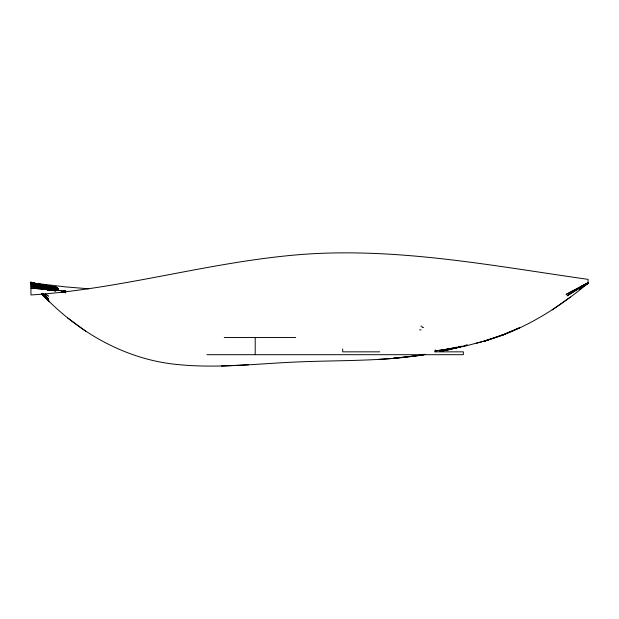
<?xml version="1.0" encoding="UTF-8"?>
<svg xmlns="http://www.w3.org/2000/svg" width="619" height="619" viewBox="0 0 619 619"><rect width="100%" height="100%" fill="white"/><g stroke="black" fill="none" stroke-linecap="round" stroke-linejoin="round"><path stroke-width="0.93" d="M484.445 341.054L503.835 334.531L500.995 335.645L519.921 327.613L503.835 334.531L484.445 341.054C523.016 330.306 557.549 308.711 588.05 283.192L579.423 289.065L588.05 283.247L588.05 279.355C495.788 266.286 403.124 248.265 309.5 253.922C215.582 259.91 124.86 288.934 30.95 294.969L30.95 282.194L42.03 288.934M552.21 309.91L570.347 297.027M581.527 286.907L588.05 283.301L581.798 287.231L588.05 283.278L581.218 286.496L588.05 283.309L581.512 287.185L588.05 283.278L581.21 286.806M581.527 286.914L588.05 283.316M461.898 346.238L441.571 351.259L457.108 347.63L445.332 350.633M458.021 347.421L461.666 346.323M457.217 347.654L434.987 351.019M476.243 343.266L488.012 340.086L464.683 346.23L441.664 350.246L456.768 347.151M467.206 345.062L454.81 348.365L434.925 350.919M41.883 293.948C77.568 332.186 126.16 360.142 178.891 364.645C217.64 368.452 256.475 363.763 295.201 362.061C337.989 360.088 381.08 361.597 423.52 354.819L425.361 354.432M458.656 346.764L460.544 346.377M465.264 345.41L467.152 345.023M425.214 354.285L419.659 355.422L392.841 358.424L397.413 358.13L378.72 359.399M392.841 358.424L423.52 354.819M221.385 366.069L248.544 364.777M420.804 326.236L422.228 326.236M422.143 327.443L423.566 327.443M419.597 329.873L421.021 329.873M224.248 337.541L295.704 337.548M379.78 351.84L342.694 351.84L342.694 348.984M434.786 351.84L463.345 351.84L463.345 354.695L206.939 354.695M65.746 290.535L48.359 290.28L56.081 290.69M63.803 291.1L65.73 291.209L63.904 291.038M88.679 288.779L65.769 286.922L30.95 282.767M59.331 290.613L30.95 288.083L48.352 289.599L55.664 290.907M34.447 285.862L30.95 282.659L56.755 287.208L30.95 282.682L34.254 285.978M55.664 290.922L30.95 286.419L41.937 288.818M30.95 282.682L57.513 287.835L30.95 282.659L58.697 290.187L30.95 282.558L34.246 285.916M47.423 289.947L30.95 285.065L39.639 288.292M50.309 290.11L30.95 282.473L34.254 285.823L30.95 282.341L34.177 285.777M50.309 290.094L30.95 282.426L42.03 288.949M42.247 288.895L30.95 284.028L35.917 286.721M39.221 288.144L30.95 283.301L33.968 285.521M67.657 317.949L85.731 331.235M34.153 285.413L30.95 282.194L38.277 287.789L30.95 282.194L34.362 285.661M36.235 286.907L30.95 282.891L33.047 284.786M30.95 282.194L36.413 287.084M42.835 293.63L48.429 298.683L42.835 293.553M42.185 293.932L48.793 300.563L42.185 293.863M435.381 349.936L435.381 351.84M255.214 337.548L255.214 354.695M588.05 282.775L567.066 295.828L588.05 282.79L566.045 294.482L588.05 282.767M448.365 349.542L440.078 351.298L448.365 349.542M65.715 292.741L61.142 291.913L65.715 292.741M58.093 288.547L30.95 282.659L58.48 289.328L30.95 282.589L58.093 288.547M56.933 290.574L30.95 282.558L54.108 290.59L30.95 282.473L56.933 290.574M48.212 290.156L30.95 282.426L48.212 290.141M48.321 296.091L45.295 293.863L48.321 296.091M49.396 301.739L41.488 293.483L49.396 301.739"/></g></svg>
